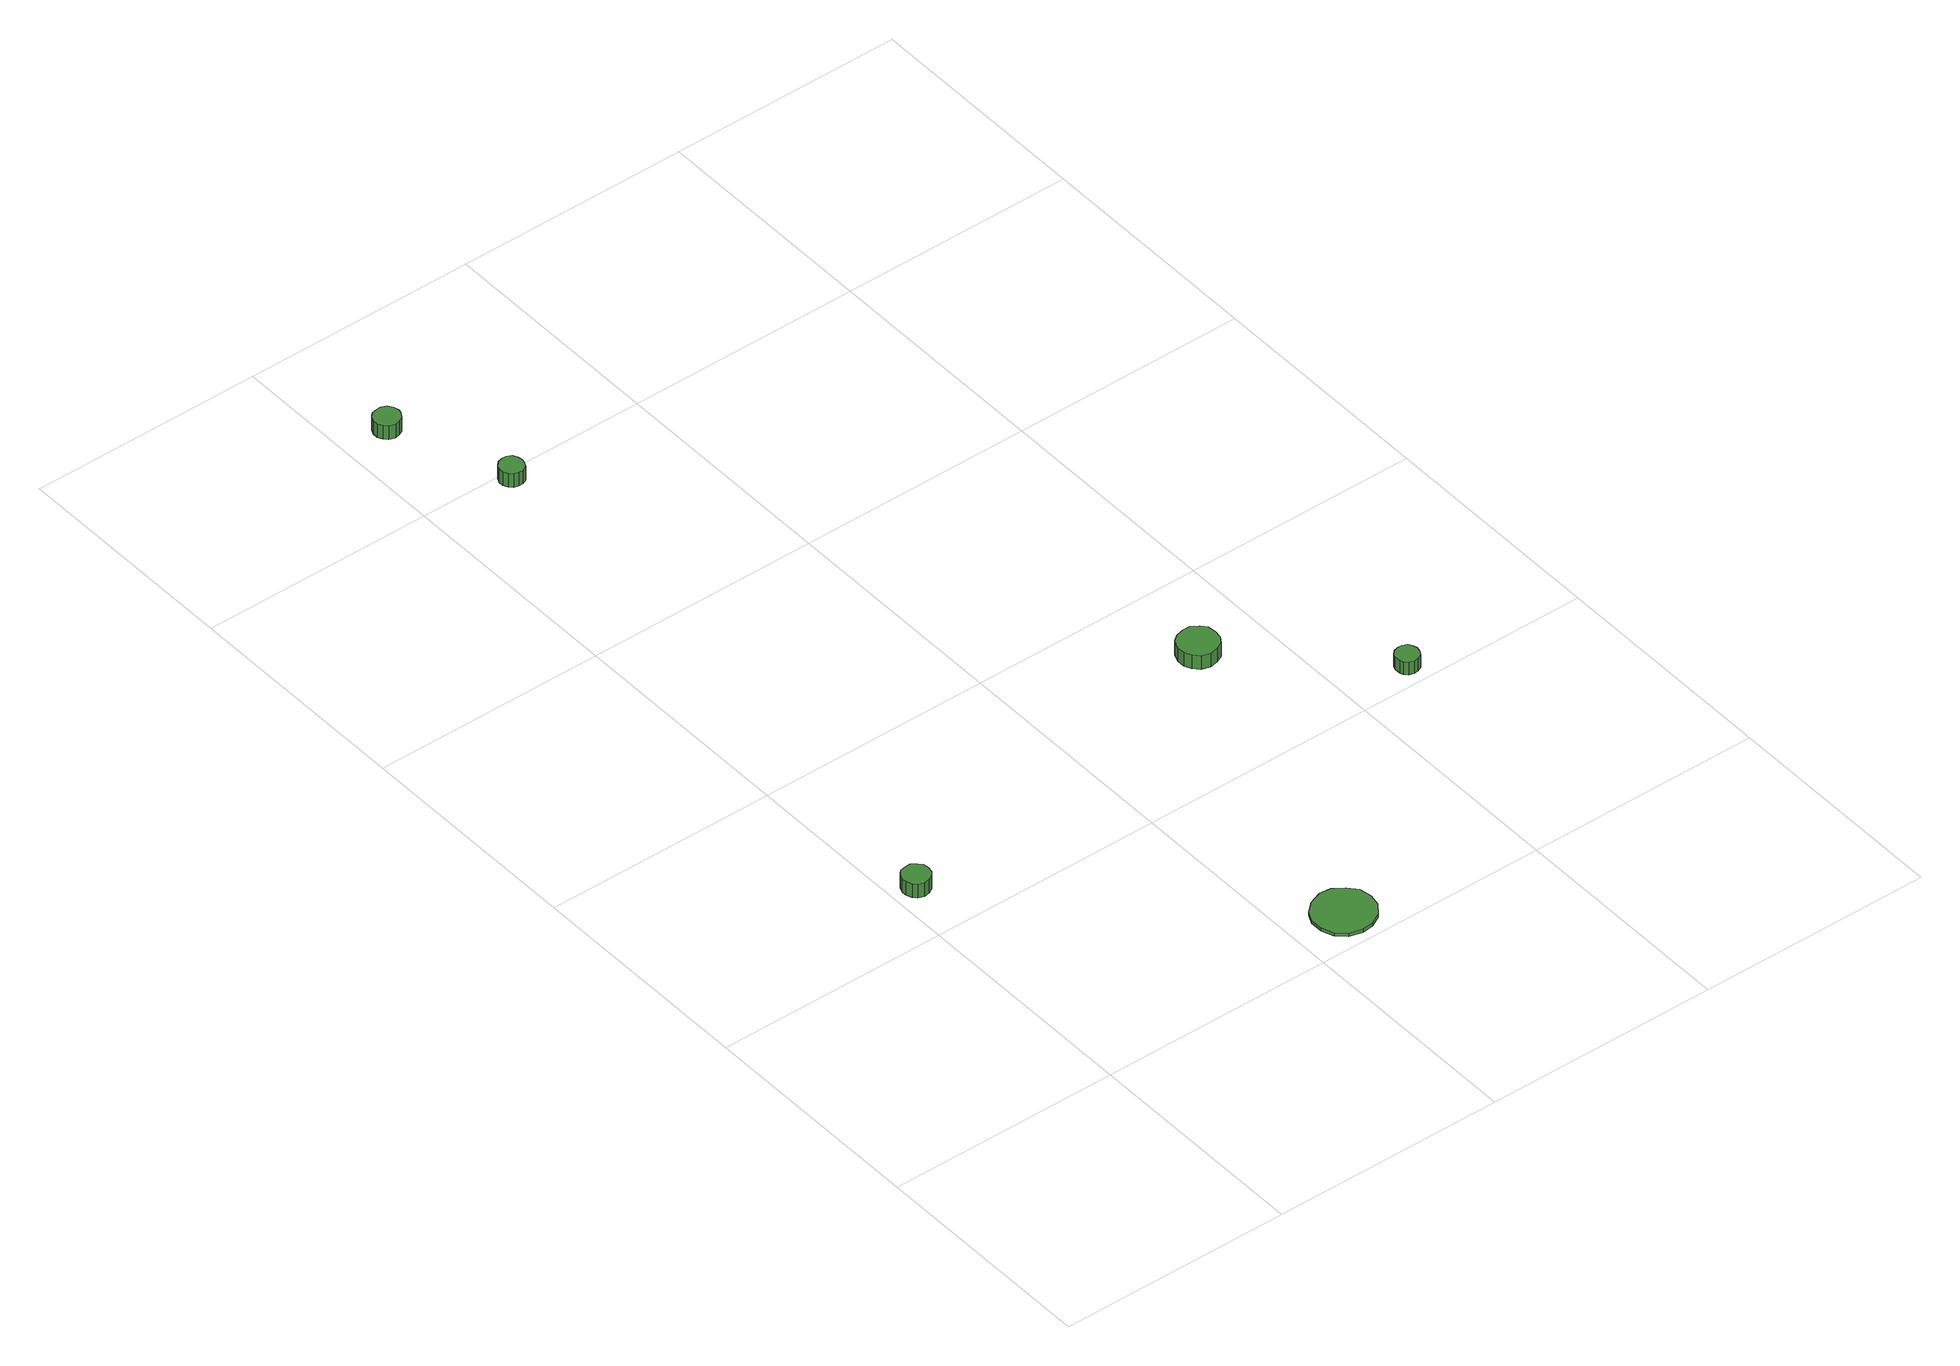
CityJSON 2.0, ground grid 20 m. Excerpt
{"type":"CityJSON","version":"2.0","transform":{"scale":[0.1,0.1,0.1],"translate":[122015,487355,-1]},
"CityObjects":{
"tree1":{"type":"SolitaryVegetationObject","attributes":{"function":"something"},"geometry":[{"type":"MultiSurface","lod":"1","boundaries":[[[0,1,2,3,4,5,6,7,8,9,10,11,12,13,14]],[[15,16,17,18,19,20,21,22,23,24,25,26,27,28,29]],[[0,29,28,1]],[[1,28,27,2]],[[2,27,26,3]],[[3,26,25,4]],[[4,25,24,5]],[[5,24,23,6]],[[6,23,22,7]],[[7,22,21,8]],[[8,21,20,9]],[[9,20,19,10]],[[10,19,18,11]],[[11,18,17,12]],[[12,17,16,13]],[[13,16,15,14]],[[14,15,29,0]]]}]},
"tree2":{"type":"SolitaryVegetationObject","attributes":{"function":"something"},"geometry":[{"type":"MultiSurface","lod":"1","boundaries":[[[30,31,32,33,34,35,36,37,38,39,40,41,42,43,44]],[[45,46,47,48,49,50,51,52,53,54,55,56,57,58,59]],[[30,59,58,31]],[[31,58,57,32]],[[32,57,56,33]],[[33,56,55,34]],[[34,55,54,35]],[[35,54,53,36]],[[36,53,52,37]],[[37,52,51,38]],[[38,51,50,39]],[[39,50,49,40]],[[40,49,48,41]],[[41,48,47,42]],[[42,47,46,43]],[[43,46,45,44]],[[44,45,59,30]]]}]},
"tree3":{"type":"SolitaryVegetationObject","attributes":{"function":"something"},"geometry":[{"type":"MultiSurface","lod":"1","boundaries":[[[60,61,62,63,64,65,66,67,68,69,70,71,72,73,74]],[[75,76,77,78,79,80,81,82,83,84,85,86,87,88,89]],[[60,89,88,61]],[[61,88,87,62]],[[62,87,86,63]],[[63,86,85,64]],[[64,85,84,65]],[[65,84,83,66]],[[66,83,82,67]],[[67,82,81,68]],[[68,81,80,69]],[[69,80,79,70]],[[70,79,78,71]],[[71,78,77,72]],[[72,77,76,73]],[[73,76,75,74]],[[74,75,89,60]]]}]},
"tree4":{"type":"SolitaryVegetationObject","attributes":{"function":"something"},"geometry":[{"type":"MultiSurface","lod":"1","boundaries":[[[90,91,92,93,94,95,96,97,98,99,100,101,102,103,104]],[[105,106,107,108,109,110,111,112,113,114,115,116,117,118,119]],[[90,119,118,91]],[[91,118,117,92]],[[92,117,116,93]],[[93,116,115,94]],[[94,115,114,95]],[[95,114,113,96]],[[96,113,112,97]],[[97,112,111,98]],[[98,111,110,99]],[[99,110,109,100]],[[100,109,108,101]],[[101,108,107,102]],[[102,107,106,103]],[[103,106,105,104]],[[104,105,119,90]]]}]},
"tree5":{"type":"SolitaryVegetationObject","attributes":{"function":"something"},"geometry":[{"type":"MultiSurface","lod":"1","boundaries":[[[120,121,122,123,124,125,126,127,128,129,130,131,132,133,134]],[[135,136,137,138,139,140,141,142,143,144,145,146,147,148,149]],[[120,149,148,121]],[[121,148,147,122]],[[122,147,146,123]],[[123,146,145,124]],[[124,145,144,125]],[[125,144,143,126]],[[126,143,142,127]],[[127,142,141,128]],[[128,141,140,129]],[[129,140,139,130]],[[130,139,138,131]],[[131,138,137,132]],[[132,137,136,133]],[[133,136,135,134]],[[134,135,149,120]]]}]},
"tree6":{"type":"SolitaryVegetationObject","attributes":{"function":"something"},"geometry":[{"type":"MultiSurface","lod":"1","boundaries":[[[150,151,152,153,154,155,156,157,158,159,160,161,162,163,164]],[[165,166,167,168,169,170,171,172,173,174,175,176,177,178,179]],[[150,179,178,151]],[[151,178,177,152]],[[152,177,176,153]],[[153,176,175,154]],[[154,175,174,155]],[[155,174,173,156]],[[156,173,172,157]],[[157,172,171,158]],[[158,171,170,159]],[[159,170,169,160]],[[160,169,168,161]],[[161,168,167,162]],[[162,167,166,163]],[[163,166,165,164]],[[164,165,179,150]]]}]}
},
"vertices":[
[26,244,31],[25,249,31],[22,252,31],[18,255,31],[13,255,31],[8,254,31],[5,251,31],[3,246,31],[3,242,31],[5,237,31],[8,234,31],[13,232,31],[18,233,31],[22,235,31],[25,239,31],[25,239,18],[22,235,18],[18,233,18],[13,232,18],[8,234,18],[5,237,18],[3,242,18],[3,246,18],[5,251,18],[8,254,18],[13,255,18],[18,255,18],[22,252,18],[25,249,18],[26,244,18],
[272,33,12],[270,44,12],[263,52,12],[254,58,12],[244,59,12],[233,55,12],[225,48,12],[221,39,12],[221,28,12],[225,18,12],[233,11,12],[244,8,12],[254,9,12],[263,14,12],[270,23,12],[270,23,9],[263,14,9],[254,9,9],[244,8,9],[233,11,9],[225,18,9],[221,28,9],[221,39,9],[225,48,9],[233,55,9],[244,59,9],[254,58,9],[263,52,9],[270,44,9],[272,33,9],
[50,891,23],[49,896,23],[46,900,23],[42,902,23],[38,902,23],[33,901,23],[30,898,23],[28,894,23],[28,889,23],[30,885,23],[33,882,23],[38,880,23],[42,881,23],[46,883,23],[49,887,23],[49,887,10],[46,883,10],[42,881,10],[38,880,10],[33,882,10],[30,885,10],[28,889,10],[28,894,10],[30,898,10],[33,901,10],[38,902,10],[42,902,10],[46,900,10],[49,896,10],[50,891,10],
[85,791,24],[84,795,24],[82,799,24],[78,801,24],[74,801,24],[70,800,24],[67,797,24],[65,793,24],[65,789,24],[67,785,24],[70,782,24],[74,781,24],[78,781,24],[82,783,24],[84,787,24],[84,787,11],[82,783,11],[78,781,11],[74,781,11],[70,782,11],[67,785,11],[65,789,11],[65,793,11],[67,797,11],[70,800,11],[74,801,11],[78,801,11],[82,799,11],[84,795,11],[85,791,11],
[358,322,26],[357,329,26],[353,334,26],[347,338,26],[340,338,26],[333,336,26],[328,332,26],[325,325,26],[325,318,26],[328,312,26],[333,307,26],[340,305,26],[347,306,26],[353,309,26],[357,315,26],[357,315,13],[353,309,13],[347,306,13],[340,305,13],[333,307,13],[328,312,13],[325,318,13],[325,325,13],[328,332,13],[333,336,13],[340,338,13],[347,338,13],[353,334,13],[357,329,13],[358,322,13],
[463,217,24],[462,220,24],[460,224,24],[456,226,24],[452,226,24],[448,225,24],[445,222,24],[444,219,24],[444,214,24],[445,211,24],[448,208,24],[452,207,24],[456,207,24],[460,209,24],[462,213,24],[462,213,12],[460,209,12],[456,207,12],[452,207,12],[448,208,12],[445,211,12],[444,214,12],[444,219,12],[445,222,12],[448,225,12],[452,226,12],[456,226,12],[460,224,12],[462,220,12],[463,217,12]
]}
